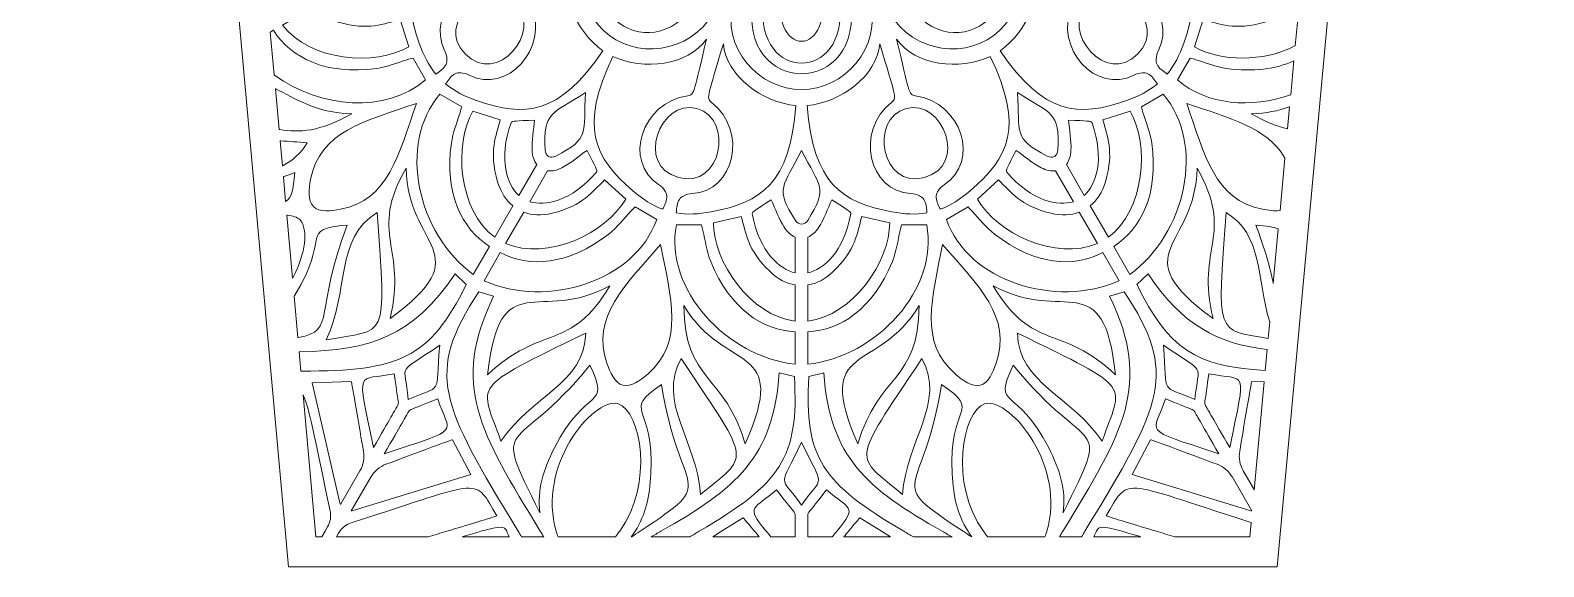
# Model space of a CAD drawing. Extents: x 80 to 1066, y -1043 to 43.
# Drawn here: x 412.4 to 733.5, y -480.9 to -367.2 of the extents above; entities that cross this region are included whole.
import ezdxf

# ---------------------------------------------------------------- set-up
doc = ezdxf.new("R2010")
doc.units = 0
doc.header["$MEASUREMENT"] = 0
doc.layers.add('Layer 1', color=7, linetype='Continuous', lineweight=0)

msp = doc.modelspace()

# ---------------------------------------------------------------- linework, layer by layer
at = {"layer": 'Layer 1'}
for points, knots in [([(705.17, -94), (705.17, -94), (698.6, -55.61), (698.6, -55.61), (698.6, -55.61), (603.03, -55.61), (603.03, -55.61), (596.76, -50.44), (595.14, -44.55), (594.72, -42.06), (594.67, -41.65), (594.62, -41.25), (594.57, -40.84), (594.45, -39.89), (594.33, -38.94), (594.33, -37.98), (594.33, -37.56), (594.35, -37.15), (594.4, -36.74), (594.96, -32.69), (596.22, -28.84), (597.99, -25.14), (599.55, -21.84), (601.16, -18.56), (602.72, -15.26), (608.87, -2.21), (610.1, 11.03), (603.85, 24.41), (600.47, 31.62), (595.06, 36.89), (587.49, 40.08), (587.51, 39.08), (588.17, 38.76), (588.57, 38.31), (598.97, 26.34), (601.59, 12.73), (597.21, -2.38), (595.37, -8.73), (592.07, -14.44), (589.59, -20.49), (586.6, -27.79), (584.9, -35.18), (587.36, -43.03), (589.03, -48.37), (591.85, -52.63), (596.1, -55.61), (596.1, -55.61), (555.87, -55.61), (555.87, -55.61), (555.64, -55.41), (555.38, -55.24), (555.08, -55.15), (554.96, -55.05), (554.87, -54.98), (554.82, -54.93), (546.99, -47.5), (545.43, -38.73), (549.36, -28.79), (550, -27.18), (550.68, -25.57), (551.43, -23.99), (554.03, -18.44), (557.1, -13.07), (558.78, -7.15), (562.74, 6.85), (561.37, 19.99), (551.99, 31.66), (548.91, 35.48), (545.01, 38.26), (539.75, 40.27), (542.69, 36.94), (545.03, 34.03), (546.87, 30.77), (554.23, 17.75), (553.35, 4.53), (547.78, -8.77), (544.98, -15.5), (541.31, -21.86), (539.74, -29.08), (537.41, -39.68), (540.88, -49.57), (549, -55.61), (549, -55.61), (447.38, -55.61), (447.38, -55.61), (447.38, -55.61), (440.15, -94), (440.15, -94), (440.15, -94), (412.4, -94), (412.4, -94), (412.4, -94), (412.4, -153.55), (412.4, -153.55), (412.4, -153.55), (437.6, -153.55), (437.6, -153.55), (437.6, -153.55), (450.18, -292.7), (450.18, -292.7), (450.18, -292.7), (456.36, -361.14), (456.36, -361.14), (456.36, -361.14), (456.37, -361.14), (456.37, -361.14), (456.37, -361.14), (467.2, -480.93), (467.2, -480.93), (467.2, -480.93), (676.93, -480.93), (676.93, -480.93), (676.93, -480.93), (687.99, -361.14), (687.99, -361.14), (687.99, -361.14), (697.17, -261.88), (697.17, -261.88), (697.17, -261.88), (699.28, -239.09), (699.28, -239.09), (699.28, -239.09), (707.17, -153.55), (707.17, -153.55), (707.17, -153.55), (733.47, -153.55), (733.47, -153.55), (733.47, -153.55), (733.47, -94), (733.47, -94), (733.47, -94), (705.17, -94), (705.17, -94)], [0, 0, 0, 0, 1, 1, 1, 2, 2, 2, 3, 3, 3, 4, 4, 4, 5, 5, 5, 6, 6, 6, 7, 7, 7, 8, 8, 8, 9, 9, 9, 10, 10, 10, 11, 11, 11, 12, 12, 12, 13, 13, 13, 14, 14, 14, 15, 15, 15, 16, 16, 16, 17, 17, 17, 18, 18, 18, 19, 19, 19, 20, 20, 20, 21, 21, 21, 22, 22, 22, 23, 23, 23, 24, 24, 24, 25, 25, 25, 26, 26, 26, 27, 27, 27, 28, 28, 28, 29, 29, 29, 30, 30, 30, 31, 31, 31, 32, 32, 32, 33, 33, 33, 34, 34, 34, 35, 35, 35, 36, 36, 36, 37, 37, 37, 38, 38, 38, 39, 39, 39, 40, 40, 40, 41, 41, 41, 42, 42, 42, 43, 43, 43, 44, 44, 44, 44]), ([(505.46, -343.12), (509.67, -348.99), (518.22, -352.78), (524.52, -349.88), (516.62, -358.2), (516.38, -358.82), (515.1, -358.31), (505.75, -354.54), (496.27, -363.5), (500.3, -371.49), (500.58, -372.05), (500.78, -372.66), (500.8, -373.29), (500.82, -373.69), (500.78, -374.09), (500.6, -374.46), (500.19, -375.3), (499.38, -375.86), (498.62, -376.36), (498.56, -376.39), (498.51, -376.44), (498.46, -376.5), (496.89, -374.63), (495.81, -372.46), (494.92, -369.92), (491.32, -359.69), (491.8, -352.47), (505.46, -343.12)], [0, 0, 0, 0, 1, 1, 1, 2, 2, 2, 3, 3, 3, 4, 4, 4, 5, 5, 5, 6, 6, 6, 7, 7, 7, 8, 8, 8, 9, 9, 9, 9]), ([(653.42, -376.36), (652.67, -375.86), (651.85, -375.3), (651.45, -374.46), (651.27, -374.09), (651.23, -373.69), (651.24, -373.29), (651.27, -372.66), (651.47, -372.05), (651.75, -371.49), (655.77, -363.5), (646.3, -354.54), (636.94, -358.31), (635.66, -358.82), (635.42, -358.2), (627.53, -349.88), (633.83, -352.78), (642.37, -348.99), (646.58, -343.12), (660.25, -352.47), (660.72, -359.69), (657.12, -369.92), (656.23, -372.46), (655.15, -374.63), (653.59, -376.5), (653.54, -376.44), (653.48, -376.39), (653.42, -376.36)], [0, 0, 0, 0, 1, 1, 1, 2, 2, 2, 3, 3, 3, 4, 4, 4, 5, 5, 5, 6, 6, 6, 7, 7, 7, 8, 8, 8, 9, 9, 9, 9]), ([(536.64, -369.21), (528.99, -364.81), (525.98, -353.14), (533.62, -345.48), (534.33, -344.77), (535.36, -345.59), (537.64, -346.94), (537.63, -346.96), (537.6, -347), (537.59, -347.03), (537.48, -347.23), (537.41, -347.37), (537.32, -347.48), (530.51, -355.73), (533.08, -363.31), (538.3, -366.32), (543.52, -369.34), (551.37, -367.78), (555.11, -357.75), (555.17, -357.63), (555.25, -357.49), (555.37, -357.3), (555.38, -357.27), (555.41, -357.24), (555.43, -357.2), (557.73, -358.5), (558.96, -358.99), (558.69, -359.96), (555.88, -370.41), (544.27, -373.63), (536.64, -369.21)], [0, 0, 0, 0, 1, 1, 1, 2, 2, 2, 3, 3, 3, 4, 4, 4, 5, 5, 5, 6, 6, 6, 7, 7, 7, 8, 8, 8, 9, 9, 9, 10, 10, 10, 10]), ([(593.35, -359.96), (593.09, -358.99), (594.32, -358.5), (596.62, -357.2), (596.64, -357.24), (596.66, -357.27), (596.68, -357.3), (596.8, -357.49), (596.88, -357.63), (596.93, -357.75), (600.67, -367.78), (608.52, -369.34), (613.75, -366.32), (618.96, -363.31), (621.54, -355.73), (614.73, -347.48), (614.64, -347.37), (614.56, -347.23), (614.46, -347.03), (614.44, -347), (614.42, -346.96), (614.4, -346.94), (616.68, -345.59), (617.72, -344.77), (618.43, -345.48), (626.06, -353.14), (623.06, -364.81), (615.41, -369.21), (607.78, -373.63), (596.16, -370.41), (593.35, -359.96)], [0, 0, 0, 0, 1, 1, 1, 2, 2, 2, 3, 3, 3, 4, 4, 4, 5, 5, 5, 6, 6, 6, 7, 7, 7, 8, 8, 8, 9, 9, 9, 10, 10, 10, 10]), ([(503.72, -376.21), (504.36, -376.24), (504.97, -376.43), (505.53, -376.72), (513.52, -380.74), (522.48, -371.26), (518.7, -361.91), (518.19, -360.63), (518.81, -360.39), (527.14, -352.5), (524.23, -358.8), (528.02, -367.34), (533.9, -371.55), (524.54, -385.22), (517.32, -385.69), (507.09, -382.09), (504.55, -381.2), (502.38, -380.12), (500.51, -378.56), (500.57, -378.51), (500.62, -378.45), (500.66, -378.39), (501.16, -377.63), (501.71, -376.82), (502.55, -376.42), (502.92, -376.24), (503.32, -376.2), (503.72, -376.21)], [0, 0, 0, 0, 1, 1, 1, 2, 2, 2, 3, 3, 3, 4, 4, 4, 5, 5, 5, 6, 6, 6, 7, 7, 7, 8, 8, 8, 9, 9, 9, 9]), ([(646.51, -376.72), (647.07, -376.43), (647.69, -376.24), (648.32, -376.21), (648.72, -376.2), (649.12, -376.24), (649.49, -376.42), (650.33, -376.82), (650.89, -377.63), (651.38, -378.39), (651.43, -378.45), (651.48, -378.51), (651.53, -378.56), (649.67, -380.12), (647.5, -381.2), (644.96, -382.09), (634.72, -385.69), (627.5, -385.22), (618.15, -371.55), (624.02, -367.34), (627.81, -358.8), (624.9, -352.5), (633.24, -360.39), (633.86, -360.63), (633.34, -361.91), (629.57, -371.26), (638.53, -380.74), (646.51, -376.72)], [0, 0, 0, 0, 1, 1, 1, 2, 2, 2, 3, 3, 3, 4, 4, 4, 5, 5, 5, 6, 6, 6, 7, 7, 7, 8, 8, 8, 9, 9, 9, 9]), ([(515.4, -361.61), (521.18, -367.43), (511.37, -379.12), (504.73, -372.28), (497.89, -365.64), (509.59, -355.84), (515.4, -361.61)], [0, 0, 0, 0, 1, 1, 1, 2, 2, 2, 2]), ([(636.65, -361.61), (642.46, -355.84), (654.16, -365.64), (647.31, -372.28), (640.68, -379.12), (630.86, -367.43), (636.65, -361.61)], [0, 0, 0, 0, 1, 1, 1, 2, 2, 2, 2]), ([(567.92, -361.55), (568.17, -358.87), (568.08, -359.04), (572.07, -356.68), (570.12, -365.26), (573.07, -369.54), (576.02, -369.54), (578.97, -369.54), (581.93, -365.26), (579.98, -356.68), (583.97, -359.04), (583.87, -358.87), (584.13, -361.55), (584.97, -369.97), (580.5, -374.18), (576.02, -374.18), (571.54, -374.18), (567.07, -369.97), (567.92, -361.55)], [0, 0, 0, 0, 1, 1, 1, 2, 2, 2, 3, 3, 3, 4, 4, 4, 5, 5, 5, 6, 6, 6, 6]), ([(472.62, -362.23), (473.75, -363.72), (475.43, -364.79), (477.72, -365.46), (484.26, -367.4), (487.41, -365.74), (490.86, -364.93), (490.86, -364.93), (492.69, -370.7), (492.69, -370.7), (485.55, -374.84), (471.72, -373.78), (465.94, -366.09), (465.94, -366.09), (472.62, -362.23), (472.62, -362.23)], [0, 0, 0, 0, 1, 1, 1, 2, 2, 2, 3, 3, 3, 4, 4, 4, 5, 5, 5, 5]), ([(561.55, -360.72), (561.8, -359.76), (563.11, -359.95), (565.75, -359.97), (565.75, -359.97), (565.75, -360.08), (565.75, -360.08), (565.76, -360.31), (565.77, -360.47), (565.75, -360.61), (563.98, -371.16), (570, -376.43), (576.02, -376.43), (582.05, -376.43), (588.07, -371.16), (586.3, -360.61), (586.28, -360.47), (586.28, -360.31), (586.29, -360.08), (586.29, -360.04), (586.29, -360.01), (586.3, -359.97), (588.93, -359.95), (590.24, -359.76), (590.5, -360.72), (593.29, -371.18), (584.84, -379.78), (576.02, -379.77), (567.2, -379.78), (558.76, -371.18), (561.55, -360.72)], [0, 0, 0, 0, 1, 1, 1, 2, 2, 2, 3, 3, 3, 4, 4, 4, 5, 5, 5, 6, 6, 6, 7, 7, 7, 8, 8, 8, 9, 9, 9, 10, 10, 10, 10]), ([(681.15, -366.26), (681.15, -366.26), (680.76, -370.5), (680.76, -370.5), (680.74, -370.51), (680.72, -370.52), (680.69, -370.53), (674.01, -373.99), (664.77, -373.84), (659.36, -370.7), (659.36, -370.7), (661.19, -364.93), (661.19, -364.93), (664.64, -365.74), (667.79, -367.4), (674.33, -365.46), (676.62, -364.79), (678.29, -363.72), (679.42, -362.23), (679.42, -362.23), (681.36, -363.34), (681.36, -363.34), (681.36, -363.34), (681.42, -363.38), (681.42, -363.38), (681.42, -363.38), (681.15, -366.26), (681.15, -366.26)], [0, 0, 0, 0, 1, 1, 1, 2, 2, 2, 3, 3, 3, 4, 4, 4, 5, 5, 5, 6, 6, 6, 7, 7, 7, 8, 8, 8, 9, 9, 9, 9]), ([(464.14, -376.66), (464.14, -376.66), (463.32, -367.59), (463.32, -367.59), (463.32, -367.59), (463.46, -367.51), (463.46, -367.51), (463.46, -367.51), (464, -367.21), (464, -367.21), (467.71, -373.05), (475.03, -376.77), (485.89, -375.29), (488.12, -374.98), (490.25, -374.06), (492.38, -373.44), (492.77, -373.32), (493.15, -373.22), (493.61, -373.1), (493.61, -373.1), (496.26, -377.7), (496.26, -377.7), (487.8, -385), (473.93, -383.66), (464.3, -376.78), (464.25, -376.74), (464.19, -376.7), (464.14, -376.66)], [0, 0, 0, 0, 1, 1, 1, 2, 2, 2, 3, 3, 3, 4, 4, 4, 5, 5, 5, 6, 6, 6, 7, 7, 7, 8, 8, 8, 9, 9, 9, 9]), ([(545.69, -399.9), (546.21, -400.25), (546.69, -400.68), (547.03, -401.21), (547.24, -401.56), (547.4, -401.91), (547.44, -402.33), (547.51, -403.26), (547.08, -404.15), (546.67, -404.95), (546.64, -405.03), (546.61, -405.1), (546.6, -405.16), (544.31, -404.33), (542.3, -402.99), (540.25, -401.24), (532.02, -394.17), (528.82, -387.69), (535.97, -372.76), (542.56, -375.74), (551.85, -374.75), (555.86, -369.08), (553.19, -380.24), (553.3, -380.9), (551.92, -381.09), (541.94, -382.51), (538.21, -395), (545.69, -399.9)], [0, 0, 0, 0, 1, 1, 1, 2, 2, 2, 3, 3, 3, 4, 4, 4, 5, 5, 5, 6, 6, 6, 7, 7, 7, 8, 8, 8, 9, 9, 9, 9]), ([(600.12, -381.09), (598.75, -380.9), (598.86, -380.24), (596.19, -369.08), (600.19, -374.75), (609.49, -375.74), (616.07, -372.76), (623.23, -387.69), (620.03, -394.17), (611.79, -401.24), (609.75, -402.99), (607.73, -404.33), (605.44, -405.16), (605.43, -405.1), (605.41, -405.03), (605.37, -404.95), (604.97, -404.15), (604.54, -403.26), (604.61, -402.33), (604.64, -401.91), (604.8, -401.56), (605.02, -401.21), (605.36, -400.68), (605.83, -400.25), (606.36, -399.9), (613.83, -395), (610.11, -382.51), (600.12, -381.09)], [0, 0, 0, 0, 1, 1, 1, 2, 2, 2, 3, 3, 3, 4, 4, 4, 5, 5, 5, 6, 6, 6, 7, 7, 7, 8, 8, 8, 9, 9, 9, 9]), ([(559.44, -370.04), (560.07, -376.95), (567.63, -382.45), (574.82, -383.16), (573.55, -399.68), (567.54, -403.7), (556.87, -405.69), (554.23, -406.19), (551.81, -406.34), (549.42, -405.92), (549.44, -405.85), (549.45, -405.78), (549.46, -405.7), (549.51, -404.8), (549.58, -403.81), (550.11, -403.05), (550.35, -402.7), (550.66, -402.47), (551.02, -402.29), (551.58, -402), (552.21, -401.85), (552.84, -401.82), (561.77, -401.31), (564.78, -388.62), (556.85, -382.41), (555.76, -381.56), (556.17, -381.04), (559.44, -370.04)], [0, 0, 0, 0, 1, 1, 1, 2, 2, 2, 3, 3, 3, 4, 4, 4, 5, 5, 5, 6, 6, 6, 7, 7, 7, 8, 8, 8, 9, 9, 9, 9]), ([(577.22, -383.16), (584.42, -382.45), (591.97, -376.95), (592.61, -370.04), (595.87, -381.04), (596.29, -381.56), (595.2, -382.41), (587.26, -388.62), (590.28, -401.31), (599.21, -401.82), (599.83, -401.85), (600.46, -402), (601.02, -402.29), (601.38, -402.47), (601.7, -402.7), (601.94, -403.05), (602.46, -403.81), (602.54, -404.8), (602.59, -405.7), (602.59, -405.78), (602.61, -405.85), (602.63, -405.92), (600.24, -406.34), (597.81, -406.19), (595.18, -405.69), (584.51, -403.7), (578.49, -399.68), (577.22, -383.16)], [0, 0, 0, 0, 1, 1, 1, 2, 2, 2, 3, 3, 3, 4, 4, 4, 5, 5, 5, 6, 6, 6, 7, 7, 7, 8, 8, 8, 9, 9, 9, 9]), ([(679.8, -380.88), (679.78, -380.88), (679.76, -380.89), (679.74, -380.9), (671.42, -383.78), (662.09, -383.14), (655.79, -377.7), (655.79, -377.7), (658.44, -373.1), (658.44, -373.1), (658.9, -373.22), (659.27, -373.32), (659.66, -373.44), (661.8, -374.06), (663.93, -374.98), (666.16, -375.29), (671.89, -376.07), (676.65, -375.4), (680.4, -373.72), (680.42, -373.71), (680.44, -373.71), (680.46, -373.69), (680.46, -373.69), (679.8, -380.88), (679.8, -380.88)], [0, 0, 0, 0, 1, 1, 1, 2, 2, 2, 3, 3, 3, 4, 4, 4, 5, 5, 5, 6, 6, 6, 7, 7, 7, 8, 8, 8, 8]), ([(465.19, -388.24), (465.19, -388.24), (464.4, -379.61), (464.4, -379.61), (464.46, -379.63), (464.51, -379.66), (464.57, -379.68), (468.38, -381.41), (472.77, -384.76), (480.62, -384.89), (473.69, -388.83), (469.55, -388.85), (465.34, -388.27), (465.34, -388.27), (465.19, -388.24), (465.19, -388.24)], [0, 0, 0, 0, 1, 1, 1, 2, 2, 2, 3, 3, 3, 4, 4, 4, 5, 5, 5, 5]), ([(499.32, -380.75), (499.32, -380.75), (503.92, -383.41), (503.92, -383.41), (503.79, -383.86), (503.69, -384.24), (503.58, -384.63), (502.95, -386.76), (502.03, -388.9), (501.73, -391.13), (500.25, -401.99), (503.97, -409.3), (509.81, -413.01), (509.81, -413.01), (506.36, -418.98), (506.36, -418.98), (494.56, -410.34), (490.2, -391.33), (499.32, -380.75)], [0, 0, 0, 0, 1, 1, 1, 2, 2, 2, 3, 3, 3, 4, 4, 4, 5, 5, 5, 6, 6, 6, 6]), ([(530.17, -380.4), (529.69, -389.02), (531.23, -390.08), (523.88, -393.9), (523.33, -394.19), (522.79, -394.18), (522.36, -393.93), (521.94, -393.69), (521.66, -393.22), (521.63, -392.6), (521.26, -384.33), (522.95, -385.13), (530.17, -380.4)], [0, 0, 0, 0, 1, 1, 1, 2, 2, 2, 3, 3, 3, 4, 4, 4, 4]), ([(553.83, -383.8), (561.75, -385.94), (559.1, -400.99), (549.93, -398.38), (540.68, -396.05), (545.91, -381.7), (553.83, -383.8)], [0, 0, 0, 0, 1, 1, 1, 2, 2, 2, 2]), ([(602.12, -398.38), (592.94, -400.99), (590.3, -385.94), (598.21, -383.8), (606.14, -381.7), (611.36, -396.05), (602.12, -398.38)], [0, 0, 0, 0, 1, 1, 1, 2, 2, 2, 2]), ([(621.87, -380.4), (629.09, -385.13), (630.79, -384.33), (630.42, -392.6), (630.39, -393.22), (630.1, -393.69), (629.69, -393.93), (629.26, -394.18), (628.71, -394.19), (628.16, -393.9), (620.81, -390.08), (622.35, -389.02), (621.87, -380.4)], [0, 0, 0, 0, 1, 1, 1, 2, 2, 2, 3, 3, 3, 4, 4, 4, 4]), ([(645.68, -418.98), (645.68, -418.98), (642.24, -413.01), (642.24, -413.01), (648.07, -409.3), (651.79, -401.99), (650.32, -391.13), (650.02, -388.9), (649.09, -386.76), (648.46, -384.63), (648.35, -384.24), (648.25, -383.86), (648.12, -383.41), (648.12, -383.41), (652.73, -380.75), (652.73, -380.75), (661.85, -391.33), (657.48, -410.34), (645.68, -418.98)], [0, 0, 0, 0, 1, 1, 1, 2, 2, 2, 3, 3, 3, 4, 4, 4, 5, 5, 5, 6, 6, 6, 6]), ([(478.21, -405.14), (476.23, -405.51), (473.74, -405.83), (472.46, -404.56), (471.19, -403.27), (471.5, -400.79), (471.87, -398.8), (473.8, -388.63), (483.41, -386.49), (494.32, -382.69), (490.53, -393.61), (488.38, -403.21), (478.21, -405.14)], [0, 0, 0, 0, 1, 1, 1, 2, 2, 2, 3, 3, 3, 4, 4, 4, 4]), ([(506.31, -384.33), (506.31, -384.33), (512.09, -386.16), (512.09, -386.16), (511.28, -389.6), (509.61, -392.76), (511.55, -399.3), (512.23, -401.59), (513.29, -403.26), (514.78, -404.4), (514.78, -404.4), (510.93, -411.08), (510.93, -411.08), (503.23, -405.29), (502.17, -391.47), (506.31, -384.33)], [0, 0, 0, 0, 1, 1, 1, 2, 2, 2, 3, 3, 3, 4, 4, 4, 5, 5, 5, 5]), ([(637.26, -404.4), (638.76, -403.26), (639.82, -401.59), (640.49, -399.3), (642.43, -392.76), (640.77, -389.6), (639.96, -386.16), (639.96, -386.16), (645.74, -384.33), (645.74, -384.33), (649.87, -391.47), (648.81, -405.29), (641.11, -411.08), (641.11, -411.08), (637.26, -404.4), (637.26, -404.4)], [0, 0, 0, 0, 1, 1, 1, 2, 2, 2, 3, 3, 3, 4, 4, 4, 5, 5, 5, 5]), ([(677.53, -405.42), (677.51, -405.43), (677.5, -405.43), (677.47, -405.43), (676.31, -405.56), (674.99, -405.35), (673.83, -405.14), (663.66, -403.21), (661.52, -393.61), (657.73, -382.69), (666.75, -385.83), (674.88, -387.84), (678.51, -394.19), (678.52, -394.23), (678.55, -394.25), (678.56, -394.28), (678.56, -394.28), (677.53, -405.42), (677.53, -405.42)], [0, 0, 0, 0, 1, 1, 1, 2, 2, 2, 3, 3, 3, 4, 4, 4, 5, 5, 5, 6, 6, 6, 6]), ([(679.13, -388.08), (679.12, -388.08), (679.09, -388.08), (679.08, -388.07), (676.9, -387.57), (674.42, -386.6), (671.43, -384.89), (674.63, -384.84), (677.26, -384.25), (679.5, -383.45), (679.53, -383.45), (679.54, -383.44), (679.56, -383.43), (679.56, -383.43), (679.13, -388.08), (679.13, -388.08)], [0, 0, 0, 0, 1, 1, 1, 2, 2, 2, 3, 3, 3, 4, 4, 4, 5, 5, 5, 5]), ([(518.87, -392.67), (518.92, -393.9), (519.27, -394.9), (519.84, -395.63), (519.84, -395.63), (516.04, -402.22), (516.04, -402.22), (513.57, -399.88), (511.65, -394.68), (514.4, -386.81), (514.57, -386.4), (515.47, -386.42), (519.4, -386.24), (519.17, -388.37), (518.77, -390.54), (518.87, -392.67)], [0, 0, 0, 0, 1, 1, 1, 2, 2, 2, 3, 3, 3, 4, 4, 4, 5, 5, 5, 5]), ([(632.64, -386.24), (636.58, -386.42), (637.48, -386.4), (637.65, -386.81), (640.4, -394.68), (638.47, -399.88), (636, -402.22), (636, -402.22), (632.21, -395.63), (632.21, -395.63), (632.77, -394.9), (633.13, -393.9), (633.18, -392.67), (633.27, -390.54), (632.87, -388.37), (632.64, -386.24)], [0, 0, 0, 0, 1, 1, 1, 2, 2, 2, 3, 3, 3, 4, 4, 4, 5, 5, 5, 5]), ([(465.89, -395.96), (465.89, -395.96), (465.41, -390.63), (465.41, -390.63), (465.46, -390.63), (465.51, -390.63), (465.56, -390.64), (467.27, -390.76), (469.14, -390.89), (471.17, -391.03), (469.79, -393.33), (468.04, -394.83), (466.03, -395.88), (465.98, -395.91), (465.93, -395.93), (465.89, -395.96)], [0, 0, 0, 0, 1, 1, 1, 2, 2, 2, 3, 3, 3, 4, 4, 4, 5, 5, 5, 5]), ([(522.15, -396.97), (523.06, -397.1), (524.11, -396.91), (525.2, -396.34), (527.1, -395.34), (528.77, -393.91), (530.51, -392.66), (532.32, -396.15), (532.78, -396.92), (532.51, -397.27), (527.07, -403.58), (521.6, -404.52), (518.35, -403.55), (518.35, -403.55), (522.15, -396.97), (522.15, -396.97)], [0, 0, 0, 0, 1, 1, 1, 2, 2, 2, 3, 3, 3, 4, 4, 4, 5, 5, 5, 5]), ([(576.02, -392.69), (579.91, -400.4), (581.78, -400.55), (577.33, -407.52), (576.99, -408.05), (576.51, -408.31), (576.02, -408.31), (575.54, -408.31), (575.05, -408.05), (574.71, -407.52), (570.27, -400.55), (572.13, -400.4), (576.02, -392.69)], [0, 0, 0, 0, 1, 1, 1, 2, 2, 2, 3, 3, 3, 4, 4, 4, 4]), ([(626.85, -396.34), (627.93, -396.91), (628.98, -397.1), (629.9, -396.97), (629.9, -396.97), (633.7, -403.55), (633.7, -403.55), (630.45, -404.52), (624.97, -403.58), (619.54, -397.27), (619.27, -396.92), (619.73, -396.15), (621.54, -392.66), (623.28, -393.91), (624.95, -395.34), (626.85, -396.34)], [0, 0, 0, 0, 1, 1, 1, 2, 2, 2, 3, 3, 3, 4, 4, 4, 5, 5, 5, 5]), ([(466.57, -403.49), (466.57, -403.49), (466.09, -398.26), (466.09, -398.26), (466.14, -398.24), (466.19, -398.23), (466.24, -398.21), (466.97, -397.96), (467.72, -397.68), (468.5, -397.38), (468.22, -401.23), (467.78, -402.7), (466.71, -403.4), (466.67, -403.44), (466.62, -403.47), (466.57, -403.49)], [0, 0, 0, 0, 1, 1, 1, 2, 2, 2, 3, 3, 3, 4, 4, 4, 5, 5, 5, 5]), ([(492.12, -396.4), (492.41, -413.53), (508.02, -414.18), (488.73, -428.31), (492.44, -413.13), (484.06, -410.57), (492.12, -396.4)], [0, 0, 0, 0, 1, 1, 1, 2, 2, 2, 2]), ([(663.32, -428.31), (644.03, -414.18), (659.63, -413.53), (659.93, -396.4), (667.99, -410.57), (659.6, -413.13), (663.32, -428.31)], [0, 0, 0, 0, 1, 1, 1, 2, 2, 2, 2]), ([(517.09, -405.73), (518.82, -406.46), (520.8, -406.54), (523.12, -405.98), (529.75, -404.38), (531.65, -401.37), (534.24, -398.94), (534.24, -398.94), (538.71, -403.03), (538.71, -403.03), (534.6, -410.18), (522.09, -416.18), (513.24, -412.41), (513.24, -412.41), (517.09, -405.73), (517.09, -405.73)], [0, 0, 0, 0, 1, 1, 1, 2, 2, 2, 3, 3, 3, 4, 4, 4, 5, 5, 5, 5]), ([(617.81, -398.94), (620.39, -401.37), (622.29, -404.38), (628.92, -405.98), (631.24, -406.54), (633.22, -406.46), (634.95, -405.73), (634.95, -405.73), (638.81, -412.41), (638.81, -412.41), (629.96, -416.18), (617.45, -410.18), (613.34, -403.03), (613.34, -403.03), (617.81, -398.94), (617.81, -398.94)], [0, 0, 0, 0, 1, 1, 1, 2, 2, 2, 3, 3, 3, 4, 4, 4, 5, 5, 5, 5]), ([(565.57, -406.13), (565.51, -405.69), (566.29, -405.25), (569.61, -403.13), (570.48, -405.08), (571.22, -407.17), (572.36, -408.97), (573.02, -410.01), (573.83, -410.7), (574.69, -411.04), (574.69, -411.04), (574.69, -418.65), (574.69, -418.65), (571.39, -417.86), (567.11, -414.31), (565.57, -406.13)], [0, 0, 0, 0, 1, 1, 1, 2, 2, 2, 3, 3, 3, 4, 4, 4, 5, 5, 5, 5]), ([(577.36, -418.65), (577.36, -418.65), (577.36, -411.04), (577.36, -411.04), (578.21, -410.7), (579.02, -410.01), (579.68, -408.97), (580.83, -407.17), (581.56, -405.08), (582.44, -403.13), (585.75, -405.25), (586.54, -405.69), (586.48, -406.13), (584.93, -414.31), (580.66, -417.86), (577.36, -418.65)], [0, 0, 0, 0, 1, 1, 1, 2, 2, 2, 3, 3, 3, 4, 4, 4, 5, 5, 5, 5]), ([(468.03, -419.75), (468.03, -419.75), (466.83, -406.4), (466.83, -406.4), (466.88, -406.4), (466.93, -406.4), (466.98, -406.41), (468.09, -406.51), (469, -406.83), (469.64, -407.37), (471.41, -409.48), (470.8, -414.49), (468.17, -419.51), (468.13, -419.59), (468.08, -419.67), (468.03, -419.75)], [0, 0, 0, 0, 1, 1, 1, 2, 2, 2, 3, 3, 3, 4, 4, 4, 5, 5, 5, 5]), ([(475.15, -432.85), (480.16, -422.7), (476.88, -411.3), (485.98, -405.85), (487.93, -433.58), (488.22, -430.42), (475.15, -432.85)], [0, 0, 0, 0, 1, 1, 1, 2, 2, 2, 2]), ([(512.12, -414.34), (518.24, -417.55), (526.45, -417.11), (535.11, -410.4), (536.89, -409.03), (538.28, -407.16), (539.81, -405.54), (540.09, -405.25), (540.36, -404.98), (540.7, -404.65), (540.7, -404.65), (545.3, -407.3), (545.3, -407.3), (540.7, -420.48), (522.05, -426.21), (508.67, -420.31), (508.67, -420.31), (512.12, -414.34), (512.12, -414.34)], [0, 0, 0, 0, 1, 1, 1, 2, 2, 2, 3, 3, 3, 4, 4, 4, 5, 5, 5, 6, 6, 6, 6]), ([(557.32, -408.02), (557.32, -408.02), (563.23, -406.71), (563.23, -406.71), (564.26, -410.11), (564.4, -413.66), (569.34, -418.37), (571.07, -420.01), (572.83, -420.92), (574.69, -421.16), (574.69, -421.16), (574.69, -428.88), (574.69, -428.88), (565.13, -427.71), (557.31, -416.26), (557.32, -408.02)], [0, 0, 0, 0, 1, 1, 1, 2, 2, 2, 3, 3, 3, 4, 4, 4, 5, 5, 5, 5]), ([(582.7, -418.37), (587.65, -413.66), (587.79, -410.11), (588.81, -406.71), (588.81, -406.71), (594.72, -408.02), (594.72, -408.02), (594.74, -416.26), (586.91, -427.71), (577.36, -428.88), (577.36, -428.88), (577.36, -421.16), (577.36, -421.16), (579.22, -420.92), (580.97, -420.01), (582.7, -418.37)], [0, 0, 0, 0, 1, 1, 1, 2, 2, 2, 3, 3, 3, 4, 4, 4, 5, 5, 5, 5]), ([(606.74, -407.3), (606.74, -407.3), (611.34, -404.65), (611.34, -404.65), (611.68, -404.98), (611.96, -405.25), (612.23, -405.54), (613.77, -407.16), (615.15, -409.03), (616.94, -410.4), (625.6, -417.11), (633.8, -417.55), (639.93, -414.34), (639.93, -414.34), (643.37, -420.31), (643.37, -420.31), (629.99, -426.21), (611.34, -420.48), (606.74, -407.3)], [0, 0, 0, 0, 1, 1, 1, 2, 2, 2, 3, 3, 3, 4, 4, 4, 5, 5, 5, 6, 6, 6, 6]), ([(675.03, -432.53), (675.01, -432.52), (674.99, -432.52), (674.98, -432.52), (663.86, -430.67), (664.22, -432.15), (666.07, -405.85), (673.98, -410.59), (672.53, -419.83), (675.31, -428.84), (675.33, -428.88), (675.34, -428.93), (675.36, -428.98), (675.36, -428.98), (675.03, -432.53), (675.03, -432.53)], [0, 0, 0, 0, 1, 1, 1, 2, 2, 2, 3, 3, 3, 4, 4, 4, 5, 5, 5, 5]), ([(469.17, -432.36), (469.17, -432.36), (468.38, -423.54), (468.38, -423.54), (468.42, -423.47), (468.47, -423.4), (468.52, -423.33), (476.26, -411.26), (469.21, -409.26), (479.64, -408.52), (472.54, -427.01), (477.4, -430.88), (469.33, -432.34), (469.28, -432.34), (469.22, -432.35), (469.17, -432.36)], [0, 0, 0, 0, 1, 1, 1, 2, 2, 2, 3, 3, 3, 4, 4, 4, 5, 5, 5, 5]), ([(549.47, -408.42), (549.47, -408.42), (554.79, -408.42), (554.79, -408.42), (554.91, -408.87), (555.01, -409.25), (555.11, -409.65), (555.63, -411.81), (555.9, -414.12), (556.75, -416.2), (560.9, -426.34), (567.78, -430.82), (574.69, -431.11), (574.69, -431.11), (574.69, -438), (574.69, -438), (560.15, -436.42), (546.86, -422.14), (549.47, -408.42)], [0, 0, 0, 0, 1, 1, 1, 2, 2, 2, 3, 3, 3, 4, 4, 4, 5, 5, 5, 6, 6, 6, 6]), ([(577.36, -431.11), (584.27, -430.82), (591.14, -426.34), (595.3, -416.2), (596.15, -414.12), (596.42, -411.81), (596.94, -409.65), (597.04, -409.25), (597.14, -408.87), (597.26, -408.42), (597.26, -408.42), (602.57, -408.42), (602.57, -408.42), (605.18, -422.14), (591.89, -436.42), (577.36, -438), (577.36, -438), (577.36, -431.11), (577.36, -431.11)], [0, 0, 0, 0, 1, 1, 1, 2, 2, 2, 3, 3, 3, 4, 4, 4, 5, 5, 5, 6, 6, 6, 6]), ([(676.11, -420.89), (676.09, -420.82), (676.08, -420.76), (676.06, -420.7), (676.06, -420.69), (676.06, -420.69), (676.06, -420.69), (675.4, -417.56), (674.35, -413.59), (672.41, -408.52), (674.72, -408.68), (676.17, -408.9), (677.12, -409.29), (677.14, -409.3), (677.15, -409.3), (677.17, -409.31), (677.17, -409.31), (676.11, -420.89), (676.11, -420.89)], [0, 0, 0, 0, 1, 1, 1, 2, 2, 2, 3, 3, 3, 4, 4, 4, 5, 5, 5, 6, 6, 6, 6]), ([(546.12, -412.61), (548.29, -423.95), (551.24, -433.34), (543.39, -440.09), (541.85, -441.41), (539.86, -442.92), (538.11, -442.46), (536.38, -441.99), (535.41, -439.68), (534.73, -437.77), (531.32, -428), (538.56, -421.35), (546.12, -412.61)], [0, 0, 0, 0, 1, 1, 1, 2, 2, 2, 3, 3, 3, 4, 4, 4, 4]), ([(605.93, -412.61), (613.48, -421.35), (620.73, -428), (617.31, -437.77), (616.64, -439.68), (615.67, -441.99), (613.93, -442.46), (612.18, -442.92), (610.19, -441.41), (608.66, -440.09), (600.81, -433.34), (603.76, -423.95), (605.93, -412.61)], [0, 0, 0, 0, 1, 1, 1, 2, 2, 2, 3, 3, 3, 4, 4, 4, 4]), ([(509.42, -440.24), (512.01, -416.48), (520.37, -429.67), (535.35, -421.36), (527.11, -435.43), (520.7, -429.44), (509.42, -440.24)], [0, 0, 0, 0, 1, 1, 1, 2, 2, 2, 2]), ([(616.7, -421.36), (631.67, -429.67), (640.04, -416.48), (642.63, -440.24), (631.34, -429.44), (624.93, -435.43), (616.7, -421.36)], [0, 0, 0, 0, 1, 1, 1, 2, 2, 2, 2]), ([(469.82, -439.47), (469.82, -439.47), (469.45, -435.37), (469.45, -435.37), (469.5, -435.37), (469.55, -435.37), (469.6, -435.37), (484.48, -435.03), (493.58, -432.15), (502.52, -418.86), (502.52, -418.86), (504.9, -421.12), (504.9, -421.12), (497.06, -436.81), (490.77, -439.46), (469.98, -439.47), (469.98, -439.47), (469.82, -439.47), (469.82, -439.47)], [0, 0, 0, 0, 1, 1, 1, 2, 2, 2, 3, 3, 3, 4, 4, 4, 5, 5, 5, 6, 6, 6, 6]), ([(674.41, -439.3), (674.41, -439.3), (674.35, -439.3), (674.35, -439.3), (659.53, -438.5), (653.92, -434.67), (647.14, -421.12), (647.14, -421.12), (649.53, -418.86), (649.53, -418.86), (656.81, -429.69), (664.21, -433.61), (674.76, -434.87), (674.77, -434.87), (674.79, -434.88), (674.81, -434.88), (674.81, -434.88), (674.41, -439.3), (674.41, -439.3)], [0, 0, 0, 0, 1, 1, 1, 2, 2, 2, 3, 3, 3, 4, 4, 4, 5, 5, 5, 6, 6, 6, 6]), ([(516.63, -474.59), (516.39, -474.19), (516.15, -473.8), (515.92, -473.41), (499.4, -446.31), (496.09, -440), (507.55, -422.65), (507.55, -422.65), (510.69, -423.59), (510.69, -423.59), (501.54, -442.3), (507.78, -452.46), (520.6, -473.41), (520.84, -473.8), (521.09, -474.19), (521.32, -474.59), (521.32, -474.59), (516.63, -474.59), (516.63, -474.59)], [0, 0, 0, 0, 1, 1, 1, 2, 2, 2, 3, 3, 3, 4, 4, 4, 5, 5, 5, 6, 6, 6, 6]), ([(635.42, -474.59), (635.42, -474.59), (630.72, -474.59), (630.72, -474.59), (630.96, -474.19), (631.21, -473.8), (631.44, -473.41), (644.27, -452.46), (650.51, -442.3), (641.36, -423.59), (641.36, -423.59), (644.5, -422.65), (644.5, -422.65), (655.95, -440), (652.65, -446.31), (636.13, -473.41), (635.89, -473.8), (635.66, -474.19), (635.42, -474.59)], [0, 0, 0, 0, 1, 1, 1, 2, 2, 2, 3, 3, 3, 4, 4, 4, 5, 5, 5, 6, 6, 6, 6]), ([(551.06, -425.57), (559.88, -440.25), (573.72, -433.01), (564.08, -454.89), (559.71, -439.89), (551.16, -441.87), (551.06, -425.57)], [0, 0, 0, 0, 1, 1, 1, 2, 2, 2, 2]), ([(600.98, -425.57), (600.88, -441.87), (592.33, -439.89), (587.97, -454.89), (578.32, -433.01), (592.17, -440.25), (600.98, -425.57)], [0, 0, 0, 0, 1, 1, 1, 2, 2, 2, 2]), ([(512.26, -454.28), (507.83, -441.75), (505.25, -443.58), (530.24, -431.4), (530.07, -442), (518.55, -444.87), (512.26, -454.28)], [0, 0, 0, 0, 1, 1, 1, 2, 2, 2, 2]), ([(621.81, -431.4), (646.8, -443.58), (644.21, -441.75), (639.78, -454.28), (633.5, -444.87), (621.98, -442), (621.81, -431.4)], [0, 0, 0, 0, 1, 1, 1, 2, 2, 2, 2]), ([(492.59, -445.5), (491.8, -437.31), (489.94, -440.4), (499.25, -433.96), (498.33, -445.25), (500.08, -442.09), (492.59, -445.5)], [0, 0, 0, 0, 1, 1, 1, 2, 2, 2, 2]), ([(652.79, -433.96), (662.1, -440.4), (660.25, -437.31), (659.45, -445.5), (651.97, -442.09), (653.71, -445.25), (652.79, -433.96)], [0, 0, 0, 0, 1, 1, 1, 2, 2, 2, 2]), ([(489.61, -440.02), (490.01, -442.7), (490.2, -444.57), (490.46, -445.8), (490.53, -446.15), (490.48, -446.5), (490.31, -446.8), (489.88, -447.54), (488.67, -449.63), (485.19, -455.66), (481.54, -438.12), (481.71, -441.69), (489.61, -440.02)], [0, 0, 0, 0, 1, 1, 1, 2, 2, 2, 3, 3, 3, 4, 4, 4, 4]), ([(520.52, -469.53), (509.96, -448.37), (514.87, -458.26), (531.1, -438.22), (535.72, -447.74), (530.29, -442.41), (523.6, -455.73), (521.12, -460.64), (519.95, -464.46), (520.52, -469.53)], [0, 0, 0, 0, 1, 1, 1, 2, 2, 2, 3, 3, 3, 3]), ([(552.3, -474.59), (552.3, -474.59), (544.1, -474.59), (544.1, -474.59), (544.8, -474.19), (545.5, -473.8), (546.19, -473.41), (562.13, -464.42), (570.07, -457.71), (571.3, -439.83), (571.3, -439.83), (574.5, -440.59), (574.5, -440.59), (575.52, -457.79), (571.57, -463.35), (554.33, -473.41), (553.68, -473.8), (552.99, -474.19), (552.3, -474.59)], [0, 0, 0, 0, 1, 1, 1, 2, 2, 2, 3, 3, 3, 4, 4, 4, 5, 5, 5, 6, 6, 6, 6]), ([(554.6, -465.62), (553.86, -454.32), (545.31, -446.09), (550.47, -436.82), (566.02, -459.87), (564.7, -456.99), (554.6, -465.62)], [0, 0, 0, 0, 1, 1, 1, 2, 2, 2, 2]), ([(599.75, -474.59), (599.05, -474.19), (598.37, -473.8), (597.72, -473.41), (580.47, -463.35), (576.52, -457.79), (577.55, -440.59), (577.55, -440.59), (580.75, -439.83), (580.75, -439.83), (581.97, -457.71), (589.91, -464.42), (605.86, -473.41), (606.54, -473.8), (607.24, -474.19), (607.95, -474.59), (607.95, -474.59), (599.75, -474.59), (599.75, -474.59)], [0, 0, 0, 0, 1, 1, 1, 2, 2, 2, 3, 3, 3, 4, 4, 4, 5, 5, 5, 6, 6, 6, 6]), ([(601.57, -436.82), (606.74, -446.09), (598.19, -454.32), (597.45, -465.62), (587.35, -456.99), (586.03, -459.87), (601.57, -436.82)], [0, 0, 0, 0, 1, 1, 1, 2, 2, 2, 2]), ([(628.45, -455.73), (621.76, -442.41), (616.33, -447.74), (620.95, -438.22), (637.17, -458.26), (642.08, -448.37), (631.52, -469.53), (632.1, -464.46), (630.92, -460.64), (628.45, -455.73)], [0, 0, 0, 0, 1, 1, 1, 2, 2, 2, 3, 3, 3, 3]), ([(661.58, -445.8), (661.85, -444.57), (662.04, -442.7), (662.44, -440.02), (670.33, -441.69), (670.51, -438.12), (666.86, -455.66), (663.37, -449.63), (662.17, -447.54), (661.74, -446.8), (661.57, -446.5), (661.52, -446.15), (661.58, -445.8)], [0, 0, 0, 0, 1, 1, 1, 2, 2, 2, 3, 3, 3, 4, 4, 4, 4]), ([(483.07, -456.46), (483.32, -457.89), (483.05, -459.36), (482.32, -460.63), (482.32, -460.63), (478.21, -467.75), (478.21, -467.75), (478.16, -467.63), (478.11, -467.5), (478.08, -467.38), (478.08, -467.38), (472.19, -441.92), (472.19, -441.92), (472.19, -441.92), (480.51, -441.65), (480.51, -441.65), (480.62, -441.82), (482.3, -451.88), (483.07, -456.46)], [0, 0, 0, 0, 1, 1, 1, 2, 2, 2, 3, 3, 3, 4, 4, 4, 5, 5, 5, 6, 6, 6, 6]), ([(539.99, -474.59), (539.99, -474.59), (539.9, -474.59), (539.9, -474.59), (540.19, -474.19), (540.45, -473.8), (540.7, -473.41), (543.04, -469.76), (543.78, -466.12), (544.06, -461.21), (544.92, -446.33), (537.55, -448.23), (546.32, -442.3), (550.21, -466.88), (558.91, -462.04), (541.76, -473.41), (541.2, -473.78), (540.6, -474.18), (539.99, -474.59)], [0, 0, 0, 0, 1, 1, 1, 2, 2, 2, 3, 3, 3, 4, 4, 4, 5, 5, 5, 6, 6, 6, 6]), ([(612.06, -474.59), (611.44, -474.18), (610.85, -473.78), (610.28, -473.41), (593.13, -462.04), (601.84, -466.88), (605.73, -442.3), (614.5, -448.23), (607.12, -446.33), (607.98, -461.21), (608.27, -466.12), (609.01, -469.76), (611.34, -473.41), (611.59, -473.8), (611.86, -474.19), (612.15, -474.59), (612.15, -474.59), (612.06, -474.59), (612.06, -474.59)], [0, 0, 0, 0, 1, 1, 1, 2, 2, 2, 3, 3, 3, 4, 4, 4, 5, 5, 5, 6, 6, 6, 6]), ([(672.06, -464.67), (672.06, -464.67), (672.01, -464.59), (672.01, -464.59), (672.01, -464.59), (669.73, -460.63), (669.73, -460.63), (669, -459.36), (668.73, -457.89), (668.97, -456.46), (669.74, -451.88), (671.43, -441.82), (671.53, -441.65), (671.53, -441.65), (674.12, -441.73), (674.12, -441.73), (674.12, -441.73), (674.18, -441.73), (674.18, -441.73), (674.18, -441.73), (672.06, -464.67), (672.06, -464.67)], [0, 0, 0, 0, 1, 1, 1, 2, 2, 2, 3, 3, 3, 4, 4, 4, 5, 5, 5, 6, 6, 6, 7, 7, 7, 7]), ([(475.47, -472.49), (475.47, -472.49), (474.93, -473.41), (474.93, -473.41), (474.93, -473.41), (474.26, -474.59), (474.26, -474.59), (474.26, -474.59), (472.99, -474.59), (472.99, -474.59), (472.99, -474.59), (470.28, -444.49), (470.28, -444.49), (470.34, -444.63), (470.41, -444.79), (470.47, -444.95), (471.87, -448.36), (473.04, -455.24), (476.01, -469.07), (476.26, -470.24), (476.07, -471.46), (475.47, -472.49)], [0, 0, 0, 0, 1, 1, 1, 2, 2, 2, 3, 3, 3, 4, 4, 4, 5, 5, 5, 6, 6, 6, 7, 7, 7, 7]), ([(487.49, -456.99), (490.98, -450.96), (492.19, -448.87), (492.61, -448.12), (492.78, -447.82), (493.07, -447.61), (493.39, -447.5), (494.59, -447.1), (496.31, -446.33), (498.83, -445.34), (501.33, -453.02), (504.51, -451.38), (487.49, -456.99)], [0, 0, 0, 0, 1, 1, 1, 2, 2, 2, 3, 3, 3, 4, 4, 4, 4]), ([(536.53, -474.59), (536.53, -474.59), (524.37, -474.59), (524.37, -474.59), (524.23, -474.19), (524.09, -473.81), (523.98, -473.41), (519.9, -459.82), (531.39, -445.3), (537.08, -446.31), (542.02, -448.09), (544.69, -463.34), (537.44, -473.41), (537.15, -473.81), (536.85, -474.2), (536.53, -474.59)], [0, 0, 0, 0, 1, 1, 1, 2, 2, 2, 3, 3, 3, 4, 4, 4, 5, 5, 5, 5]), ([(628.07, -473.41), (627.95, -473.81), (627.82, -474.19), (627.67, -474.59), (627.67, -474.59), (615.52, -474.59), (615.52, -474.59), (615.2, -474.2), (614.89, -473.81), (614.61, -473.41), (607.36, -463.34), (610.03, -448.09), (614.96, -446.31), (620.65, -445.3), (632.15, -459.82), (628.07, -473.41)], [0, 0, 0, 0, 1, 1, 1, 2, 2, 2, 3, 3, 3, 4, 4, 4, 5, 5, 5, 5]), ([(653.22, -445.34), (655.73, -446.33), (657.45, -447.1), (658.65, -447.5), (658.98, -447.61), (659.26, -447.82), (659.43, -448.12), (659.86, -448.87), (661.07, -450.96), (664.56, -456.99), (647.54, -451.38), (650.72, -453.02), (653.22, -445.34)], [0, 0, 0, 0, 1, 1, 1, 2, 2, 2, 3, 3, 3, 4, 4, 4, 4]), ([(484.62, -461.95), (485.36, -460.7), (486.49, -459.73), (487.86, -459.22), (492.2, -457.6), (501.77, -454.03), (501.97, -454.02), (501.97, -454.02), (505.89, -461.38), (505.89, -461.38), (505.89, -461.38), (480.89, -469), (480.89, -469), (480.77, -469.04), (480.64, -469.07), (480.51, -469.07), (480.51, -469.07), (484.62, -461.95), (484.62, -461.95)], [0, 0, 0, 0, 1, 1, 1, 2, 2, 2, 3, 3, 3, 4, 4, 4, 5, 5, 5, 6, 6, 6, 6]), ([(576.02, -454.54), (580.87, -464.77), (580.8, -461.16), (576.02, -467.85), (571.25, -461.16), (571.18, -464.77), (576.02, -454.54)], [0, 0, 0, 0, 1, 1, 1, 2, 2, 2, 2]), ([(671.15, -469), (671.15, -469), (646.16, -461.38), (646.16, -461.38), (646.16, -461.38), (650.07, -454.02), (650.07, -454.02), (650.28, -454.03), (659.84, -457.6), (664.18, -459.22), (665.55, -459.73), (666.69, -460.7), (667.42, -461.95), (667.42, -461.95), (671.53, -469.07), (671.53, -469.07), (671.4, -469.07), (671.27, -469.04), (671.15, -469)], [0, 0, 0, 0, 1, 1, 1, 2, 2, 2, 3, 3, 3, 4, 4, 4, 5, 5, 5, 6, 6, 6, 6]), ([(496.8, -474.59), (496.8, -474.59), (477.34, -474.59), (477.34, -474.59), (477.34, -474.59), (477.78, -473.82), (477.78, -473.82), (477.86, -473.68), (477.95, -473.54), (478.05, -473.41), (478.64, -472.58), (479.49, -471.96), (480.48, -471.65), (509.28, -462.33), (506.39, -461.87), (511.4, -470.16), (509.11, -470.89), (505.22, -472.08), (500.76, -473.41), (499.48, -473.79), (498.15, -474.19), (496.8, -474.59)], [0, 0, 0, 0, 1, 1, 1, 2, 2, 2, 3, 3, 3, 4, 4, 4, 5, 5, 5, 6, 6, 6, 7, 7, 7, 7]), ([(671.15, -474.59), (671.15, -474.59), (655.24, -474.59), (655.24, -474.59), (653.89, -474.19), (652.57, -473.79), (651.29, -473.41), (646.83, -472.08), (642.93, -470.89), (640.64, -470.16), (645.66, -461.89), (642.78, -462.33), (671.37, -471.58), (671.38, -471.58), (671.4, -471.59), (671.42, -471.59), (671.42, -471.59), (671.15, -474.59), (671.15, -474.59)], [0, 0, 0, 0, 1, 1, 1, 2, 2, 2, 3, 3, 3, 4, 4, 4, 5, 5, 5, 6, 6, 6, 6]), ([(574.69, -474.59), (574.69, -474.59), (569.54, -474.59), (569.54, -474.59), (569.17, -474.16), (568.84, -473.78), (568.53, -473.41), (563.87, -467.93), (566.08, -468.75), (570.7, -464.6), (572.38, -466.72), (573.49, -468.24), (574.33, -469.18), (574.56, -469.44), (574.69, -469.78), (574.69, -470.12), (574.69, -470.12), (574.69, -474.59), (574.69, -474.59)], [0, 0, 0, 0, 1, 1, 1, 2, 2, 2, 3, 3, 3, 4, 4, 4, 5, 5, 5, 6, 6, 6, 6]), ([(582.51, -474.59), (582.51, -474.59), (577.36, -474.59), (577.36, -474.59), (577.36, -474.59), (577.36, -470.12), (577.36, -470.12), (577.36, -469.78), (577.48, -469.44), (577.72, -469.18), (578.56, -468.24), (579.66, -466.72), (581.34, -464.6), (585.96, -468.75), (588.17, -467.93), (583.52, -473.41), (583.21, -473.78), (582.88, -474.16), (582.51, -474.59)], [0, 0, 0, 0, 1, 1, 1, 2, 2, 2, 3, 3, 3, 4, 4, 4, 5, 5, 5, 6, 6, 6, 6]), ([(557.17, -474.59), (557.17, -474.59), (559.05, -473.41), (559.05, -473.41), (559.05, -473.41), (563.64, -470.55), (563.64, -470.55), (563.7, -470.59), (564.7, -471.77), (566.06, -473.41), (566.37, -473.78), (566.7, -474.18), (567.04, -474.59), (567.04, -474.59), (557.17, -474.59), (557.17, -474.59)], [0, 0, 0, 0, 1, 1, 1, 2, 2, 2, 3, 3, 3, 4, 4, 4, 5, 5, 5, 5]), ([(585.01, -474.59), (585.35, -474.18), (585.67, -473.78), (585.98, -473.41), (587.35, -471.77), (588.34, -470.59), (588.41, -470.55), (588.41, -470.55), (592.99, -473.41), (592.99, -473.41), (592.99, -473.41), (594.88, -474.59), (594.88, -474.59), (594.88, -474.59), (585.01, -474.59), (585.01, -474.59)], [0, 0, 0, 0, 1, 1, 1, 2, 2, 2, 3, 3, 3, 4, 4, 4, 5, 5, 5, 5]), ([(504.05, -474.59), (505.63, -474.11), (506.94, -473.72), (508.01, -473.41), (512.27, -472.21), (512.95, -472.34), (513.48, -473.41), (513.64, -473.73), (513.78, -474.12), (513.99, -474.59), (513.99, -474.59), (504.05, -474.59), (504.05, -474.59)], [0, 0, 0, 0, 1, 1, 1, 2, 2, 2, 3, 3, 3, 4, 4, 4, 4]), ([(638.05, -474.59), (638.27, -474.12), (638.41, -473.73), (638.57, -473.41), (639.1, -472.34), (639.78, -472.21), (644.03, -473.41), (645.11, -473.72), (646.42, -474.11), (648, -474.59), (648, -474.59), (638.05, -474.59), (638.05, -474.59)], [0, 0, 0, 0, 1, 1, 1, 2, 2, 2, 3, 3, 3, 4, 4, 4, 4])]:
    msp.add_open_spline(points, degree=3, knots=knots, dxfattribs=at)

doc.saveas('drawing.dxf')
